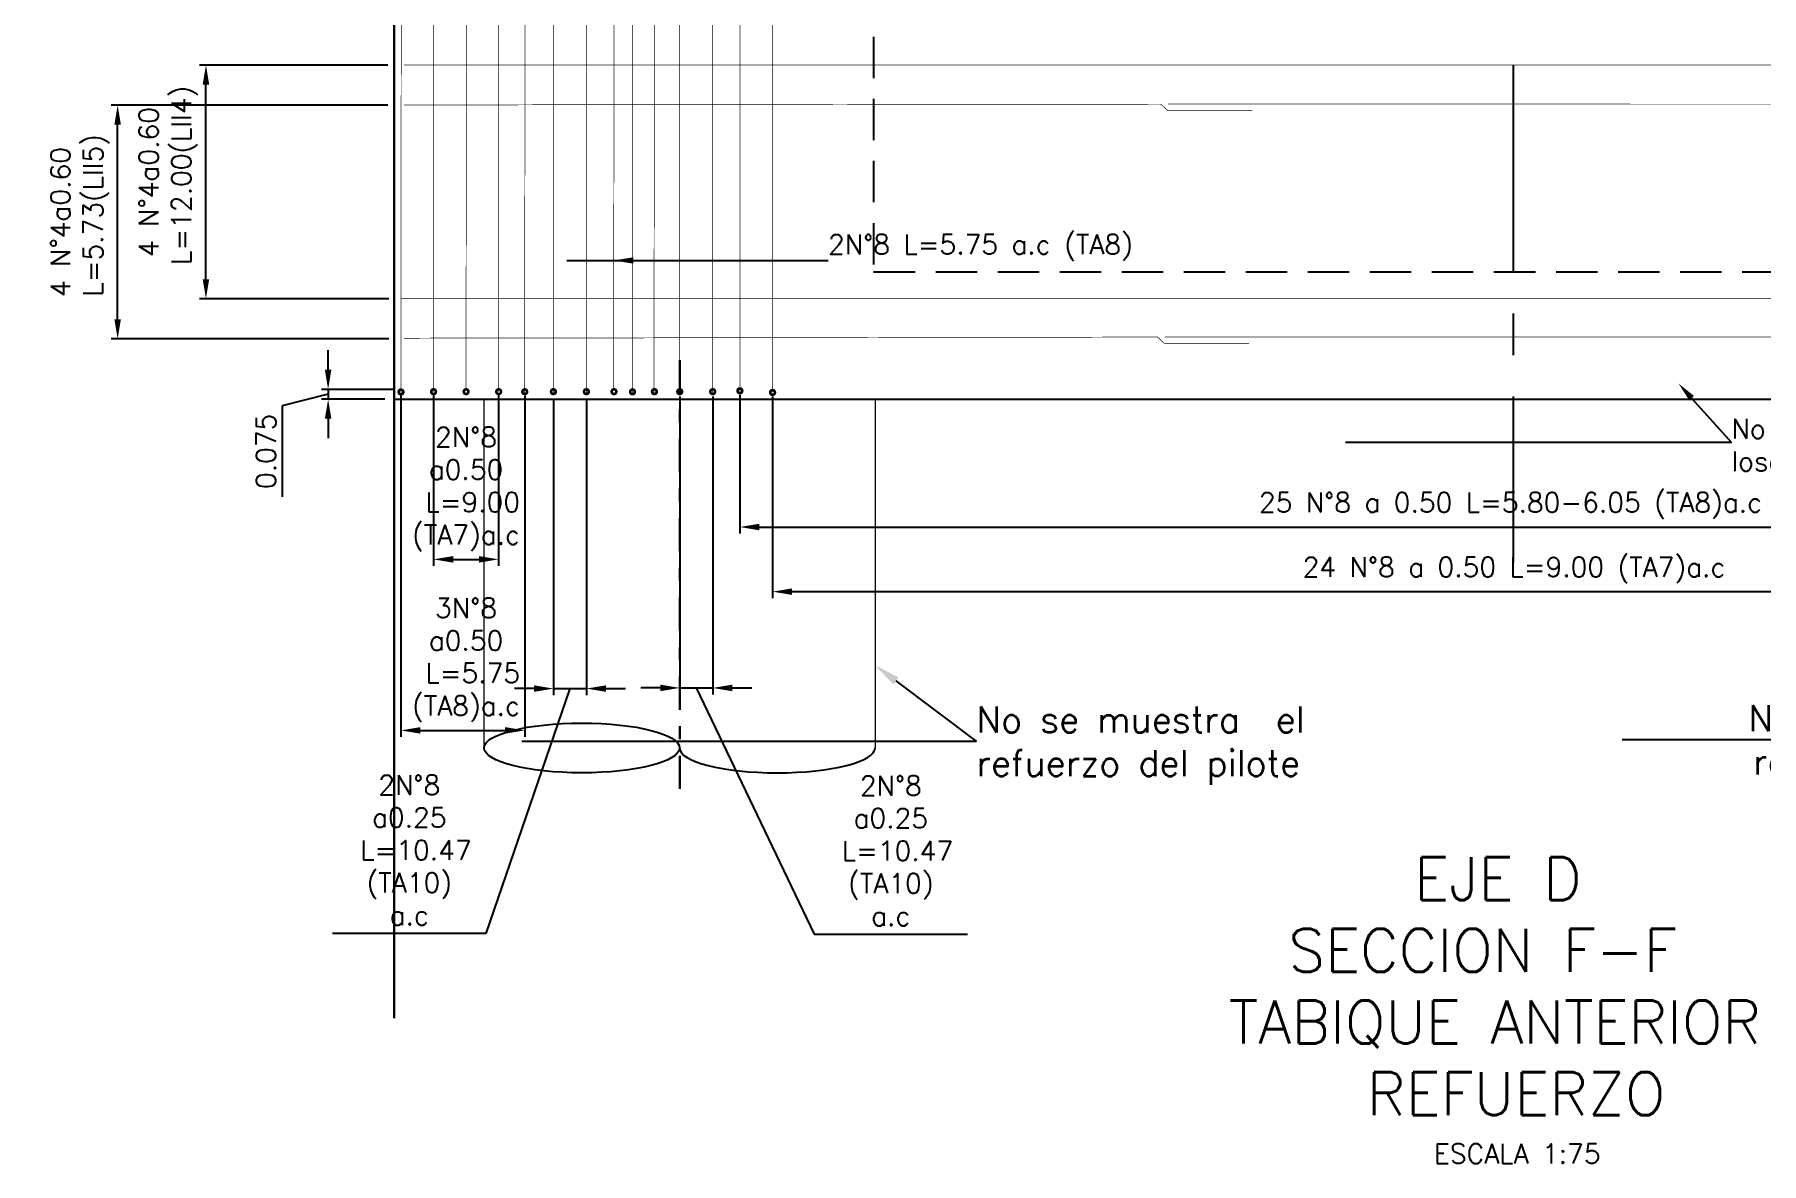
# Model space of a CAD drawing. Header units: metres. Extents: x 1080594 to 1081411, y 976871 to 977162.
# Drawn here: x 1081193.12 to 1081206.38, y 977087.04 to 977095.7 of the extents above; entities that cross this region are included whole.
import ezdxf
from ezdxf import colors
from ezdxf.entities.mleader import LeaderData, LeaderLine
from ezdxf.math import Vec2, Vec3

# ---------------------------------------------------------------- set-up
doc = ezdxf.new("R2010")
doc.units = ezdxf.units.M
doc.header["$LTSCALE"] = 25.4
for name, pattern in [('CENTER', [2, 1.25, -0.25, 0.25, -0.25]), ('DASHDOT', [1, 0.5, -0.25, 0, -0.25]), ('HIDDEN', [0.375, 0.25, -0.125])]:
    doc.linetypes.add(name, pattern=pattern)
for name, color, linetype in [('CONTRAPESO', 3, 'Continuous'), ('COT', 1, 'Continuous'), ('DIMCONTRAPESO', 1, 'Continuous'), ('EJE VIA', 10, 'CENTER'), ('PROY', 9, 'HIDDEN'), ('REF', 6, 'Continuous'), ('REF V', 6, 'Continuous'), ('REGL175', 7, 'Continuous')]:
    doc.layers.add(name, color=color, linetype=linetype)
for name, color, linetype, lineweight in [('COTA', 1, 'Continuous', 30), ('COTACIM', 20, 'Continuous', 5), ('EJEPILOTE', 145, 'DASHDOT', 30), ('OTROS', 8, 'Continuous', 5)]:
    doc.layers.add(name, color=color, linetype=linetype, lineweight=lineweight)
doc.styles.add('romans', font='romans.shx')
doc.dimstyles.new('Copy 75', dxfattribs={"dimtxt": 0.15, "dimasz": 0.15, "dimexe": 0.05, "dimexo": 0.05, "dimgap": 0.05, "dimtad": 1, "dimzin": 0, "dimdsep": 46, "dimtxsty": 'romans', "dimcen": 0.002, "dimclrd": 1, "dimclre": 1, "dimclrt": 3, "dimadec": 4, "dimazin": 0, "dimtfac": 1, "dimtofl": 0, "dimtmove": 1, "dimatfit": 3, "dimfxl": 1, "dimtolj": 1, "dimtzin": 0, "dimarcsym": 1})

# ---------------------------------------------------------------- blocks, each defined once
blk = doc.blocks.new('*D674')
at = {"layer": 'COTA', "color": 1, "lineweight": -2, "transparency": 16777216}
for p, q in [((1081198.533, 977092.939), (1081198.533, 977091.873)), ((1081210.367, 977092.929), (1081210.367, 977091.873)), ((1081198.683, 977091.923), (1081210.217, 977091.923))]:
    blk.add_line(p, q, dxfattribs=at)
at = {"layer": 'COTA', "color": 1, "transparency": 16777216}
for points in [[(1081198.683, 977091.948), (1081198.683, 977091.898), (1081198.533, 977091.923)], [(1081210.217, 977091.948), (1081210.217, 977091.898), (1081210.367, 977091.923)]]:
    blk.add_solid(points, dxfattribs=at)
at = {"layer": 'Defpoints', "color": 0, "transparency": 16777216}
for p in [(1081198.533, 977092.989), (1081210.367, 977092.979), (1081210.367, 977091.923)]:
    blk.add_point(p, dxfattribs=at)
at = {"layer": 'COTA', "color": 3, "transparency": 16777216, "insert": (1081204.45, 977092.087), "char_height": 0.15, "attachment_point": 5, "style": 'romans'}
blk.add_mtext('\\A1;25 N°8 a 0.50 L=5.80-6.05 (TA8){\\A0;a.c}', dxfattribs=at)
blk = doc.blocks.new('*D675')
at = {"layer": 'COTA', "color": 1, "lineweight": -2, "transparency": 16777216}
for p, q in [((1081198.784, 977092.926), (1081198.784, 977091.377)), ((1081210.171, 977092.931), (1081210.171, 977091.377)), ((1081198.934, 977091.427), (1081210.021, 977091.427))]:
    blk.add_line(p, q, dxfattribs=at)
at = {"layer": 'COTA', "color": 1, "transparency": 16777216}
for points in [[(1081198.934, 977091.452), (1081198.934, 977091.402), (1081198.784, 977091.427)], [(1081210.021, 977091.452), (1081210.021, 977091.402), (1081210.171, 977091.427)]]:
    blk.add_solid(points, dxfattribs=at)
at = {"layer": 'Defpoints', "color": 0, "transparency": 16777216}
for p in [(1081198.784, 977092.976), (1081210.171, 977092.981), (1081210.171, 977091.427)]:
    blk.add_point(p, dxfattribs=at)
at = {"layer": 'COTA', "color": 3, "transparency": 16777216, "insert": (1081204.477, 977091.591), "char_height": 0.15, "attachment_point": 5, "style": 'romans'}
blk.add_mtext('\\A1;24 N°8 a 0.50 L=9.00 (TA7){\\A0;a.c}', dxfattribs=at)
blk = doc.blocks.new('*D626')
at = {"layer": 'Defpoints', "color": 0, "transparency": 16777216}
for p in [(1081197.102, 977092.955), (1081197.355, 977092.955), (1081197.355, 977090.683)]:
    blk.add_point(p, dxfattribs=at)
at = {"layer": 'DIMCONTRAPESO', "color": 1, "lineweight": -2, "transparency": 16777216}
for p, q in [((1081197.102, 977092.905), (1081197.102, 977090.633)), ((1081197.355, 977092.905), (1081197.355, 977090.633)), ((1081197.228, 977090.683), (1081196.584, 977088.804)), ((1081196.952, 977090.683), (1081196.802, 977090.683)), ((1081197.102, 977090.683), (1081197.355, 977090.683)), ((1081197.505, 977090.683), (1081197.655, 977090.683)), ((1081196.584, 977088.804), (1081195.405, 977088.804))]:
    blk.add_line(p, q, dxfattribs=at)
at = {"layer": 'DIMCONTRAPESO', "color": 1, "transparency": 16777216}
for points in [[(1081196.952, 977090.708), (1081196.952, 977090.658), (1081197.102, 977090.683)], [(1081197.505, 977090.708), (1081197.505, 977090.658), (1081197.355, 977090.683)]]:
    blk.add_solid(points, dxfattribs=at)
at = {"layer": 'DIMCONTRAPESO', "color": 3, "transparency": 16777216, "insert": (1081195.995, 977089.443), "char_height": 0.15, "attachment_point": 5, "style": 'romans', "bg_fill": 3, "box_fill_scale": 1.1, "bg_fill_color": 256, "bg_fill_true_color": 13158600, "bg_fill_transparency": 0}
blk.add_mtext('\\A1;2N°8\\Pa0.25\\P L=10.47\\P(TA10)\\P{\\A0;a.c}', dxfattribs=at)
blk = doc.blocks.new('*D627')
at = {"layer": 'Defpoints', "color": 0, "transparency": 16777216}
for p in [(1081198.072, 977092.975), (1081198.325, 977092.975), (1081198.325, 977090.688)]:
    blk.add_point(p, dxfattribs=at)
at = {"layer": 'DIMCONTRAPESO', "color": 1, "lineweight": -2, "transparency": 16777216}
for p, q in [((1081198.072, 977092.925), (1081198.072, 977090.638)), ((1081198.325, 977092.925), (1081198.325, 977090.638)), ((1081197.922, 977090.688), (1081197.772, 977090.688)), ((1081198.072, 977090.688), (1081198.325, 977090.688)), ((1081198.198, 977090.688), (1081199.103, 977088.799)), ((1081198.475, 977090.688), (1081198.625, 977090.688)), ((1081199.103, 977088.799), (1081200.281, 977088.799))]:
    blk.add_line(p, q, dxfattribs=at)
at = {"layer": 'DIMCONTRAPESO', "color": 1, "transparency": 16777216}
for points in [[(1081197.922, 977090.713), (1081197.922, 977090.663), (1081198.072, 977090.688)], [(1081198.475, 977090.713), (1081198.475, 977090.663), (1081198.325, 977090.688)]]:
    blk.add_solid(points, dxfattribs=at)
at = {"layer": 'DIMCONTRAPESO', "color": 3, "transparency": 16777216, "insert": (1081199.692, 977089.438), "char_height": 0.15, "attachment_point": 5, "style": 'romans', "bg_fill": 3, "box_fill_scale": 1.1, "bg_fill_color": 256, "bg_fill_true_color": 13158600, "bg_fill_transparency": 0}
blk.add_mtext('\\A1;2N°8\\Pa0.25\\P L=10.47\\P(TA10)\\P{\\A0;a.c}', dxfattribs=at)
blk = doc.blocks.new('*D636')
at = {"layer": 'Defpoints', "color": 0, "transparency": 16777216}
for p in [(1081196.182, 977092.982), (1081196.681, 977093), (1081196.681, 977091.675)]:
    blk.add_point(p, dxfattribs=at)
at = {"layer": 'DIMCONTRAPESO', "color": 1, "lineweight": -2, "transparency": 16777216}
for p, q in [((1081196.681, 977092.95), (1081196.681, 977091.625)), ((1081196.182, 977092.932), (1081196.182, 977091.625)), ((1081196.332, 977091.675), (1081196.531, 977091.675))]:
    blk.add_line(p, q, dxfattribs=at)
at = {"layer": 'DIMCONTRAPESO', "color": 1, "transparency": 16777216}
for points in [[(1081196.332, 977091.7), (1081196.332, 977091.65), (1081196.182, 977091.675)], [(1081196.531, 977091.7), (1081196.531, 977091.65), (1081196.681, 977091.675)]]:
    blk.add_solid(points, dxfattribs=at)
at = {"layer": 'DIMCONTRAPESO', "color": 3, "transparency": 16777216, "insert": (1081196.431, 977092.214), "char_height": 0.15, "attachment_point": 5, "style": 'romans'}
blk.add_mtext('\\A1;2N°8\\Pa0.50\\P L=9.00\\P(TA7){\\A0;a.c}', dxfattribs=at)
blk = doc.blocks.new('*D637')
at = {"layer": 'Defpoints', "color": 0, "transparency": 16777216}
for p in [(1081195.931, 977092.98), (1081196.881, 977092.98), (1081196.881, 977090.362)]:
    blk.add_point(p, dxfattribs=at)
at = {"layer": 'DIMCONTRAPESO', "color": 1, "lineweight": -2, "transparency": 16777216}
for p, q in [((1081195.931, 977092.93), (1081195.931, 977090.312)), ((1081196.881, 977092.93), (1081196.881, 977090.312)), ((1081196.081, 977090.362), (1081196.731, 977090.362))]:
    blk.add_line(p, q, dxfattribs=at)
at = {"layer": 'DIMCONTRAPESO', "color": 1, "transparency": 16777216}
for points in [[(1081196.081, 977090.387), (1081196.081, 977090.337), (1081195.931, 977090.362)], [(1081196.731, 977090.387), (1081196.731, 977090.337), (1081196.881, 977090.362)]]:
    blk.add_solid(points, dxfattribs=at)
at = {"layer": 'DIMCONTRAPESO', "color": 3, "transparency": 16777216, "insert": (1081196.431, 977090.902), "char_height": 0.15, "attachment_point": 5, "style": 'romans'}
blk.add_mtext('\\A1;3N°8\\Pa0.50\\P L=5.75\\P(TA8){\\A0;a.c}', dxfattribs=at)
blk = doc.blocks.new('*D615')
at = {"layer": 'Defpoints', "color": 0, "transparency": 16777216}
for p in [(1081194.434, 977095.469), (1081195.88, 977095.469), (1081195.887, 977093.675)]:
    blk.add_point(p, dxfattribs=at)
at = {"layer": 'DIMCONTRAPESO', "color": 1, "lineweight": -2, "transparency": 16777216}
for p, q in [((1081195.83, 977095.469), (1081194.384, 977095.469)), ((1081194.434, 977093.825), (1081194.434, 977095.319)), ((1081195.837, 977093.675), (1081194.384, 977093.675))]:
    blk.add_line(p, q, dxfattribs=at)
at = {"layer": 'DIMCONTRAPESO', "color": 1, "transparency": 16777216}
for points in [[(1081194.409, 977095.319), (1081194.459, 977095.319), (1081194.434, 977095.469)], [(1081194.409, 977093.825), (1081194.459, 977093.825), (1081194.434, 977093.675)]]:
    blk.add_solid(points, dxfattribs=at)
at = {"layer": 'DIMCONTRAPESO', "color": 3, "transparency": 16777216, "insert": (1081194.145, 977094.572), "char_height": 0.15, "attachment_point": 5, "rotation": 90, "style": 'romans'}
blk.add_mtext('\\A1;4 N°4a0.60\\P L=12.00(LII4)', dxfattribs=at)
blk = doc.blocks.new('*D616')
at = {"layer": 'Defpoints', "color": 0, "transparency": 16777216}
for p in [(1081193.756, 977095.162), (1081195.881, 977095.162), (1081195.887, 977093.368)]:
    blk.add_point(p, dxfattribs=at)
at = {"layer": 'DIMCONTRAPESO', "color": 1, "lineweight": -2, "transparency": 16777216}
for p, q in [((1081195.831, 977095.162), (1081193.706, 977095.162)), ((1081193.756, 977093.518), (1081193.756, 977095.012)), ((1081195.837, 977093.368), (1081193.706, 977093.368))]:
    blk.add_line(p, q, dxfattribs=at)
at = {"layer": 'DIMCONTRAPESO', "color": 1, "transparency": 16777216}
for points in [[(1081193.731, 977095.012), (1081193.781, 977095.012), (1081193.756, 977095.162)], [(1081193.731, 977093.518), (1081193.781, 977093.518), (1081193.756, 977093.368)]]:
    blk.add_solid(points, dxfattribs=at)
at = {"layer": 'DIMCONTRAPESO', "color": 3, "transparency": 16777216, "insert": (1081193.467, 977094.265), "char_height": 0.15, "attachment_point": 5, "rotation": 90, "style": 'romans'}
blk.add_mtext('\\A1;4 N°4a0.60\\P L=5.73(LII5)', dxfattribs=at)
blk = doc.blocks.new('*D597')
at = {"layer": 'Defpoints', "color": 0, "transparency": 16777216}
for p in [(1081195.931, 977092.98), (1081195.372, 977092.905), (1081195.857, 977092.905)]:
    blk.add_point(p, dxfattribs=at)
at = {"layer": 'DIMCONTRAPESO', "color": 1, "lineweight": -2, "transparency": 16777216}
for p, q in [((1081195.372, 977093.13), (1081195.372, 977093.28)), ((1081195.881, 977092.98), (1081195.322, 977092.98)), ((1081195.372, 977092.98), (1081195.372, 977092.905)), ((1081195.372, 977092.943), (1081195.02, 977092.854)), ((1081195.02, 977092.854), (1081195.02, 977092.154)), ((1081195.807, 977092.905), (1081195.322, 977092.905)), ((1081195.372, 977092.755), (1081195.372, 977092.605))]:
    blk.add_line(p, q, dxfattribs=at)
at = {"layer": 'DIMCONTRAPESO', "color": 1, "transparency": 16777216}
for points in [[(1081195.347, 977093.13), (1081195.397, 977093.13), (1081195.372, 977092.98)], [(1081195.347, 977092.755), (1081195.397, 977092.755), (1081195.372, 977092.905)]]:
    blk.add_solid(points, dxfattribs=at)
at = {"layer": 'DIMCONTRAPESO', "color": 3, "transparency": 16777216, "insert": (1081194.895, 977092.504), "char_height": 0.15, "attachment_point": 5, "rotation": 90, "style": 'romans'}
blk.add_mtext('\\A1;0.075', dxfattribs=at)

msp = doc.modelspace()

# ---------------------------------------------------------------- linework, layer by layer
at = {"layer": 'CONTRAPESO'}
msp.add_lwpolyline([(1081213.053286, 977105.128104), (1081195.880155, 977104.784641), (1081195.880155, 977095.9053), (1081195.880155, 977095.9053), (1081195.880155, 977092.9053), (1081213.053286, 977092.904707), (1081213.053286, 977095.904707), (1081213.053286, 977095.904707)], close=True, dxfattribs=at)
at = {"layer": 'COT'}
msp.add_ellipse((1081197.319894, 977090.227405), major_axis=(0.750261, 0), ratio=0.25438133, dxfattribs=at)
msp.add_ellipse((1081198.820415, 977090.227405), major_axis=(0.750261, 0), ratio=0.25438133, start_param=3.141592654, end_param=6.283185307, dxfattribs=at)
at = {"layer": 'EJE VIA', "ltscale": 0.05}
msp.add_lwpolyline([(1081204.470155, 977105.626041), (1081204.470155, 977091.651581)], dxfattribs=at)
at = {"layer": 'EJEPILOTE', "ltscale": 0.02}
msp.add_line((1081198.071516, 977089.913079), (1081198.071516, 977093.204047), dxfattribs=at)
at = {"layer": 'OTROS'}
msp.add_line((1081196.778032, 977090.095401), (1081196.778032, 977090.095016), dxfattribs=at)
msp.add_lwpolyline([(1081196.569634, 977090.227405), (1081196.569634, 977092.9053), (1081199.570676, 977092.9053), (1081199.570676, 977090.227405)], dxfattribs=at)
at = {"layer": 'PROY', "color": 252, "ltscale": 0.05}
msp.add_lwpolyline([(1081209.380102, 977095.881036), (1081209.38004, 977104.454519), (1081199.558686, 977104.258092), (1081199.560195, 977093.881036), (1081209.380142, 977093.881036), (1081209.380102, 977095.881036)], dxfattribs=at)
at = {"layer": 'REF', "ltscale": 0.1, "const_width": 0.005}
for points in [[(1081195.955155, 977095.469285), (1081207.144777, 977095.469285)], [(1081202.468211, 977095.118766), (1081201.818211, 977095.118766), (1081201.76555, 977095.169084), (1081195.955155, 977095.162937)], [(1081212.985155, 977095.168692), (1081201.820533, 977095.169285)], [(1081195.930155, 977093.675069), (1081207.119777, 977093.675069)], [(1081202.442998, 977093.330899), (1081201.792998, 977093.330899), (1081201.740337, 977093.381217), (1081195.955155, 977093.372614)], [(1081212.985155, 977093.380825), (1081201.793673, 977093.381217)]]:
    msp.add_lwpolyline(points, dxfattribs=at)
at = {"layer": 'REF V', "ltscale": 0.1, "const_width": 0.005}
for points in [[(1081197.101689, 977092.935212), (1081197.102566, 977101.984703), (1081197.102566, 977101.984703)], [(1081197.354903, 977101.990771), (1081197.354903, 977092.935212), (1081197.354903, 977092.935212)], [(1081198.071359, 977092.954605), (1081198.072236, 977101.988086), (1081198.072236, 977101.988086)], [(1081198.324573, 977101.988612), (1081198.324573, 977092.954605), (1081198.324573, 977092.954605)], [(1081198.324573, 977101.988612), (1081198.324573, 977092.954605), (1081198.324573, 977092.954605)], [(1081196.181389, 977092.962212), (1081196.181309, 977101.513515), (1081196.181309, 977101.513515)], [(1081196.681389, 977092.962212), (1081196.68131, 977101.51189), (1081196.68131, 977101.51189)], [(1081195.983643, 977098.735544), (1081195.983643, 977096.715544), (1081195.933737, 977096.644651), (1081195.930986, 977092.941914)], [(1081196.483643, 977098.735544), (1081196.483643, 977096.715544), (1081196.433737, 977096.644651), (1081196.431014, 977092.980023)], [(1081196.933643, 977098.735544), (1081196.933643, 977096.715544), (1081196.883737, 977096.644651), (1081196.880987, 977092.943659)]]:
    msp.add_lwpolyline(points, dxfattribs=at)
at = {"layer": 'REF V', "ltscale": 0.1, "const_width": 0.02}
for points in [[(1081195.949212, 977092.959912, -1), (1081195.913212, 977092.959912, -1)], [(1081196.163389, 977092.962212, 1), (1081196.199389, 977092.962212, 1)]]:
    msp.add_lwpolyline(points, format="xyb", close=True, dxfattribs=at)

# ---------------------------------------------------------------- texts
at = {"layer": 'REGL175', "insert": (1081196.494562, 977089.388365), "char_height": 0.33, "width": 14.49150363, "attachment_point": 1, "style": 'romans'}
msp.add_mtext('\\pi7.21516;{\\C0;EJE D\\P\\pi6.24873;SECCION F-F \\P\\pi5.79218;TABIQUE ANTERIOR\\P\\pi6.85289;REFUERZO\\P\\pi7.36717;\\H0.45455x;\\C3;ESCALA 1:75}', dxfattribs=at)

# ---------------------------------------------------------------- dimensions: what is measured, and where the dimension line sits
at = {"layer": 'COTA'}
for base, p1, p2, text, picture, middle in [((1081210.366607, 977091.923037), (1081198.533322, 977092.988643), (1081210.366607, 977092.978599), '25 N°8 a 0.50 L=5.80-6.05 (TA8){\\A0;a.c}', '*D674', (1081204.449964, 977092.087323)), ((1081210.170559, 977091.427196), (1081198.784151, 977092.976465), (1081210.170559, 977092.980612), '24 N°8 a 0.50 L=9.00 (TA7){\\A0;a.c}', '*D675', (1081204.477355, 977091.591482))]:
    dim = msp.add_linear_dim(base=base, p1=p1, p2=p2, text=text, dimstyle='Copy 75', dxfattribs=at)
    dim.commit()
    dim.dimension.update_dxf_attribs({"geometry": picture, "text_midpoint": middle})
at = {"layer": 'DIMCONTRAPESO'}
for base, p1, p2, text, picture, middle in [((1081194.434299, 977095.468719), (1081195.886505, 977093.674502), (1081195.880155, 977095.468719), '4 N°4a0.60\\P L=12.00(LII4)', '*D615', (1081194.434299, 977094.571611)), ((1081193.756256, 977095.162371), (1081195.886901, 977093.368154), (1081195.880551, 977095.162371), '4 N°4a0.60\\P L=5.73(LII5)', '*D616', (1081193.756256, 977094.265263))]:
    dim = msp.add_linear_dim(base=base, p1=p1, p2=p2, angle=90, text=text, dimstyle='Copy 75', dxfattribs=at)
    dim.commit()
    dim.dimension.update_dxf_attribs({"geometry": picture, "text_midpoint": middle, "dimtype": 160})

# ---------------------------------------------------------------- leaders
at = {"layer": 'COTACIM'}
ml = msp.add_multileader_mtext('Standard', dxfattribs=at)
ml.set_content('2N°8 L=5.75 a.c ({\\A1;TA8})', color=3, style='romans')
ml.set_leader_properties(color=256)
ml.build(insert=Vec2(0, 0))
ml.multileader.update_dxf_attribs({"text_left_attachment_type": 6, "text_right_attachment_type": 6, "dogleg_length": 0, "arrow_head_size": 0.15})
ctx = ml.context
ctx.base_point, ctx.char_height, ctx.arrow_head_size, ctx.landing_gap_size, ctx.plane_origin = Vec3(1081199.210244, 977093.967435), 0.15, 0.15, 0, Vec3(1081200.364711, 977092.196303)
ctx.left_attachment, ctx.right_attachment = 6, 6
notes = []
notes.append((ctx, [(0, (1, 1, 0), (1081199.210244, 977093.967435), (1, 0), 0, [(1, [(1081197.565467, 977093.969357), (1081197.875369, 977093.968976)], 0, [])])]))
ctx.mtext.insert, ctx.mtext.width, ctx.mtext.flow_direction = Vec3(1081199.210244, 977094.167435), 2.80073179, 5
ml = msp.add_multileader_mtext('Standard', dxfattribs=at)
ml.set_content('No se muestra el refuerzo de la\\Plosa inferior', color=3, style='romans')
ml.set_leader_properties(color=256)
ml.build(insert=Vec2(0, 0))
ml.multileader.update_dxf_attribs({"text_left_attachment_type": 6, "text_right_attachment_type": 6, "dogleg_length": 0, "arrow_head_size": 0.15})
ctx = ml.context
ctx.base_point, ctx.char_height, ctx.arrow_head_size, ctx.landing_gap_size, ctx.plane_origin = Vec3(1081206.145262, 977092.572636), 0.15, 0.15, 0, Vec3(1081206.136921, 977090.418484)
ctx.left_attachment, ctx.right_attachment = 6, 6
notes.append((ctx, [(0, (1, 1, 0), (1081206.145262, 977092.572636), (1, 0), 0, [(0, [(1081205.739536, 977093.024447)], 0, [])])]))
ctx.mtext.insert, ctx.mtext.width, ctx.mtext.flow_direction = Vec3(1081206.145262, 977092.752636), 4.21185818, 5
ml = msp.add_multileader_mtext('Standard', dxfattribs=at)
ml.set_content('No se muestra  el refuerzo del pilote', color=3, style='romans')
ml.set_leader_properties(color=1)
ml.build(insert=Vec2(0, 0))
ml.multileader.update_dxf_attribs({"text_left_attachment_type": 6, "text_right_attachment_type": 6, "dogleg_length": 0, "arrow_head_size": 0.2})
ctx = ml.context
ctx.base_point, ctx.char_height, ctx.arrow_head_size, ctx.landing_gap_size, ctx.plane_origin = Vec3(1081205.881845, 977090.289712), 0.2, 0.2, 0, Vec3(1081204.196046, 977089.130081)
ctx.left_attachment, ctx.right_attachment, ctx.text_align_type = 6, 6, 2
notes.append((ctx, [(1, (1, 1, 0), (1081208.79613, 977090.289712), (-1, 0), 0, [(0, [(1081209.514307, 977090.873665)], 0, [])])]))
ctx.mtext.insert, ctx.mtext.width, ctx.mtext.alignment, ctx.mtext.flow_direction = Vec3(1081208.79613, 977090.556379), 3.45605072, 3, 5
for ctx, leaders in notes:
    for number, flags, end, landing, length, lines in leaders:
        leader = LeaderData()
        leader.index, (leader.has_last_leader_line, leader.has_dogleg_vector, leader.attachment_direction) = number, flags
        leader.last_leader_point, leader.dogleg_vector, leader.dogleg_length = Vec3(end), Vec3(landing), length
        for number, points, colour, breaks in lines:
            line = LeaderLine()
            line.index, line.vertices, line.color, line.breaks = number, Vec3.list(points), colors.encode_raw_color(colour), breaks
            leader.lines.append(line)
        ctx.leaders.append(leader)

# ---------------------------------------------------------------- next in the draw order: dimensions: what is measured, and where the dimension line sits
at = {"layer": 'DIMCONTRAPESO', "color": 2}
for base, p1, p2, picture, middle in [((1081197.355101, 977090.682951), (1081197.101887, 977092.9553), (1081197.355101, 977092.9553), '*D626', (1081196.533976, 977088.804132)), ((1081198.324771, 977090.688432), (1081198.071556, 977092.974694), (1081198.324771, 977092.974694), '*D627', (1081199.152815, 977088.798655))]:
    dim = msp.add_linear_dim(base=base, p1=p1, p2=p2, text='2N°8\\Pa0.25\\P L=10.47\\P(TA10)\\P{\\A0;a.c}', dimstyle='Copy 75', override={"dimtfill": 1}, dxfattribs=at)
    dim.commit()
    dim.dimension.update_dxf_attribs({"geometry": picture, "text_midpoint": middle, "dimtype": 160})

# ---------------------------------------------------------------- next in the draw order: linework, layer by layer
at = {"layer": 'COTA', "color": 2}
msp.add_lwpolyline([(1081195.880155, 977104.784641), (1081195.880155, 977088.153828)], dxfattribs=at)
at = {"layer": 'REF V', "ltscale": 0.1, "const_width": 0.005}
for points in [[(1081197.710799, 977092.944589), (1081197.710719, 977101.494561), (1081197.710719, 977101.494561)], [(1081198.783954, 977092.956376), (1081198.783874, 977101.507307), (1081198.783874, 977101.507307)], [(1081197.616971, 977098.735544), (1081197.616971, 977096.740862), (1081197.567064, 977096.669969), (1081197.564344, 977092.980069)], [(1081197.926871, 977098.725952), (1081197.926871, 977096.750375), (1081197.876965, 977096.679482), (1081197.874227, 977092.944423)], [(1081198.585555, 977098.744186), (1081198.585555, 977096.76861), (1081198.535649, 977096.697717), (1081198.532902, 977092.950556)]]:
    msp.add_lwpolyline(points, dxfattribs=at)
at = {"layer": 'REF V', "ltscale": 0.1, "const_width": 0.02}
for points in [[(1081196.413366, 977092.962026, 1), (1081196.449366, 977092.962026, 1)], [(1081196.663389, 977092.962217, 1), (1081196.699389, 977092.962217, 1)], [(1081196.863366, 977092.961655, 1), (1081196.899366, 977092.961655, 1)], [(1081197.083713, 977092.962124, 1), (1081197.119713, 977092.962124, 1)], [(1081197.336905, 977092.962212, 1), (1081197.372905, 977092.962212, 1)], [(1081197.548725, 977092.962227, 1), (1081197.584725, 977092.962227, 1)], [(1081197.690689, 977092.961077, 1), (1081197.726689, 977092.961077, 1)], [(1081197.858865, 977092.962229, 1), (1081197.894865, 977092.962229, 1)], [(1081198.053321, 977092.962212, 1), (1081198.089321, 977092.962212, 1)], [(1081198.306575, 977092.962212, 1), (1081198.342575, 977092.962212, 1)], [(1081198.515124, 977092.968555, 1), (1081198.551124, 977092.968555, 1)], [(1081198.765954, 977092.956376, 1), (1081198.801954, 977092.956376, 1)]]:
    msp.add_lwpolyline(points, format="xyb", close=True, dxfattribs=at)

# ---------------------------------------------------------------- next in the draw order: dimensions: what is measured, and where the dimension line sits
at = {"layer": 'DIMCONTRAPESO', "color": 2}
dim = msp.add_linear_dim(base=(1081195.37173, 977092.9053), p1=(1081195.931025, 977092.980001), p2=(1081195.857429, 977092.9053), angle=90, dimstyle='Copy 75', override={"dimdec": 3}, dxfattribs=at)
dim.commit()
dim.dimension.update_dxf_attribs({"geometry": '*D597', "text_midpoint": (1081195.019858, 977092.803547), "dimtype": 160})
for base, p1, p2, text, picture, middle in [((1081196.881197, 977090.362215), (1081195.93141, 977092.980001), (1081196.881197, 977092.980038), '3N°8\\Pa0.50\\P L=5.75\\P(TA8){\\A0;a.c}', '*D637', (1081196.43141, 977090.362215)), ((1081196.681493, 977091.675168), (1081196.181586, 977092.9823), (1081196.681493, 977093.000467), '2N°8\\Pa0.50\\P L=9.00\\P(TA7){\\A0;a.c}', '*D636', (1081196.431493, 977091.675168))]:
    dim = msp.add_linear_dim(base=base, p1=p1, p2=p2, text=text, dimstyle='Copy 75', dxfattribs=at)
    dim.commit()
    dim.dimension.update_dxf_attribs({"geometry": picture, "text_midpoint": middle, "dimtype": 160})

# ---------------------------------------------------------------- next in the draw order: leaders
at = {"layer": 'COTACIM'}
ml = msp.add_multileader_mtext('Standard', dxfattribs=at)
ml.set_content('No se muestra  el refuerzo del pilote', color=3, style='romans')
ml.set_leader_properties(color=1)
ml.build(insert=Vec2(0, 0))
ml.multileader.update_dxf_attribs({"text_left_attachment_type": 6, "text_right_attachment_type": 6, "dogleg_length": 0, "arrow_head_size": 0.2})
ctx = ml.context
ctx.base_point, ctx.char_height, ctx.arrow_head_size, ctx.landing_gap_size, ctx.plane_origin = Vec3(1081200.349153, 977090.278065), 0.2, 0.2, 0, Vec3(1081198.663354, 977089.118434)
ctx.left_attachment, ctx.right_attachment = 6, 6
notes = []
notes.append((ctx, [(0, (1, 1, 0), (1081200.349153, 977090.278065), (1, 0), 0, [(0, [(1081199.570676, 977090.862018)], 0, [])])]))
ctx.mtext.insert, ctx.mtext.width, ctx.mtext.flow_direction = Vec3(1081200.349153, 977090.544732), 3.45605072, 5
for ctx, leaders in notes:
    for number, flags, end, landing, length, lines in leaders:
        leader = LeaderData()
        leader.index, (leader.has_last_leader_line, leader.has_dogleg_vector, leader.attachment_direction) = number, flags
        leader.last_leader_point, leader.dogleg_vector, leader.dogleg_length = Vec3(end), Vec3(landing), length
        for number, points, colour, breaks in lines:
            line = LeaderLine()
            line.index, line.vertices, line.color, line.breaks = number, Vec3.list(points), colors.encode_raw_color(colour), breaks
            leader.lines.append(line)
        ctx.leaders.append(leader)

doc.saveas('drawing.dxf')
